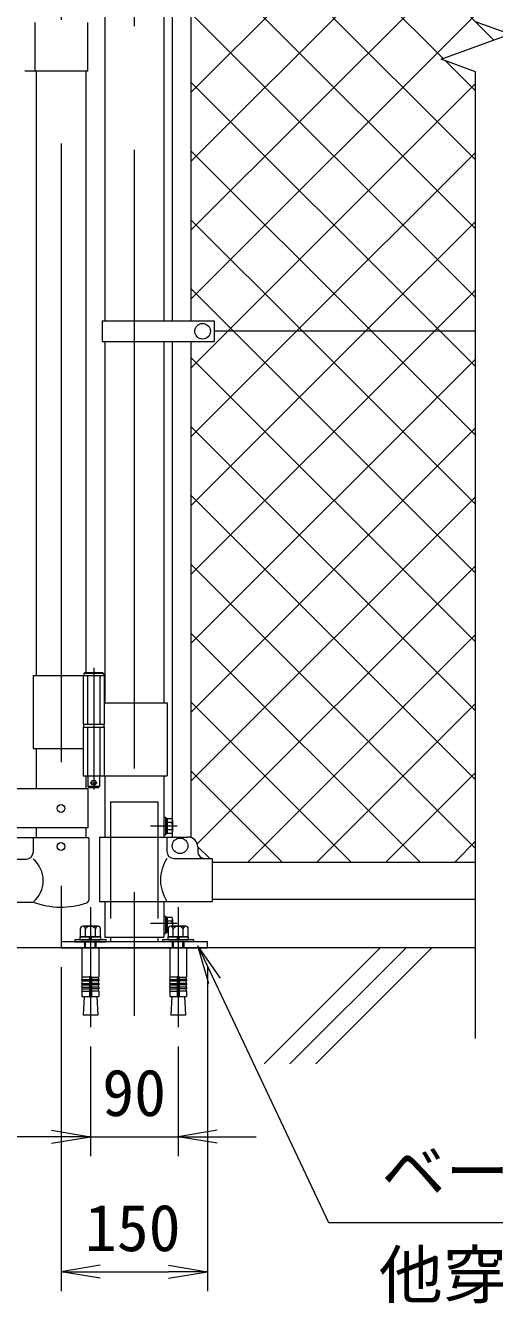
# Model space of a CAD drawing. Units: millimetres, scale not verified. Extents: x -4200 to 4200, y -2970 to 2970.
# Drawn here: x -1713 to -1232, y -604 to 708 of the extents above; entities that cross this region are included whole.
import ezdxf
from ezdxf.enums import TextEntityAlignment as Align

# ---------------------------------------------------------------- set-up
doc = ezdxf.new("R2010")
doc.units = ezdxf.units.MM
doc.header["$LTSCALE"] = 20
doc.linetypes.add('DASHED', pattern=[7.5, 6, -1.5])
doc.linetypes.add('USER1', pattern=[50.8, 31.75, -6.35, 6.35, -6.35])
for name, color, linetype, lineweight in [('0-1_D-BMK', 2, 'USER1', 13), ('0-2_D-STR1', 1, 'Continuous', 18), ('0-3_D-STR3', 3, 'Continuous', 13), ('0-4_D-STR-DIM', 7, 'Continuous', 9), ('0-5_0', 3, 'Continuous', 18), ('0-6_D-STR-TXT', 7, 'Continuous', 9), ('0-7_D-STR2', 7, 'Continuous', 9), ('0-9_D-BGD', 7, 'Continuous', 9)]:
    doc.layers.add(name, color=color, linetype=linetype, lineweight=lineweight)
doc.styles.add('ＭＳ ゴシック', font='')
doc.styles.get('ＭＳ ゴシック').set_extended_font_data('MS Gothic')

# ---------------------------------------------------------------- blocks, each defined once
blk = doc.blocks.new('_Open')
at = {"layer": '0-5_0', "color": 7, "lineweight": 9}
blk.add_line((-20, 3.33), (0, 0), dxfattribs=at)
blk.add_lwpolyline([(-20, -3.33), (0, 0), (-20, 0)], dxfattribs=at)

msp = doc.modelspace()

# ---------------------------------------------------------------- linework, layer by layer
at = {"layer": '0-1_D-BMK'}
for p, q in [((-1676.7, 1603.1), (-1676.7, -235.29)), ((-1601.55, 1596.61), (-1601.55, -320.04)), ((-1643.14, 48.79), (-1643.14, -76.1)), ((-1646.76, -69.13), (-1639.51, -69.13)), ((-1557.57, -113.63), (-1585.02, -113.63)), ((-1646.55, -197.03), (-1646.55, -320.04)), ((-1556.55, -197.03), (-1556.55, -320.04)), ((-1557.57, -213.63), (-1585.02, -213.63))]:
    msp.add_line(p, q, dxfattribs=at)
at = {"layer": '0-2_D-STR1'}
for p, q in [((-1631.8, 967.87), (-1631.8, 404.87)), ((-1571.3, 967.87), (-1571.3, 404.87)), ((-1702.1, 661.37), (-1702.1, 40.87)), ((-1651.3, 661.37), (-1651.3, 43.87)), ((-1631.8, 383.87), (-1631.8, 12.87)), ((-1571.3, 383.87), (-1571.3, 12.87)), ((-1702.1, -34.13), (-1702.1, -75.58)), ((-1651.3, -62.13), (-1651.3, -75.58)), ((-1631.8, -62.13), (-1631.8, -124.93)), ((-1571.3, -62.13), (-1571.3, -124.93)), ((-1702.1, -115.58), (-1702.1, -125.63)), ((-1651.3, -115.58), (-1651.3, -125.63)), ((-1521.55, -150.63), (-1251.55, -150.63)), ((-1631.8, -190.93), (-1631.8, -227.63)), ((-1571.3, -190.93), (-1571.3, -227.63)), ((-1521.55, -188.63), (-1251.55, -188.63)), ((-1631.8, -227.63), (-1571.3, -227.63))]:
    msp.add_line(p, q, dxfattribs=at)
at = {"layer": '0-3_D-STR3'}
for p, q in [((-1562.2, 404.87), (-1562.2, 967.87)), ((-1543.2, 404.87), (-1543.2, 967.87)), ((-1703.7, 711.37), (-1703.7, 661.37)), ((-1649.7, 711.37), (-1649.7, 661.37)), ((-1649.7, 661.37), (-1713.8, 661.37)), ((-1634.35, 404.87), (-1634.35, 383.87)), ((-1634.35, 404.87), (-1519.55, 404.87)), ((-1519.55, 404.87), (-1519.55, 383.87)), ((-1251.55, 394.37), (-1519.55, 394.37)), ((-1634.35, 383.87), (-1519.55, 383.87)), ((-1562.2, -124.93), (-1562.2, 383.87)), ((-1543.2, -125.51), (-1543.2, 383.87)), ((-1705.25, 40.87), (-1705.25, -34.13)), ((-1705.25, 40.87), (-1632.34, 40.87)), ((-1653.94, 40.87), (-1653.94, -9.13)), ((-1633.14, 42.87), (-1653.14, 42.87)), ((-1652.14, 43.87), (-1634.14, 43.87)), ((-1633.14, 42.87), (-1634.14, 43.87)), ((-1633.14, 42.87), (-1633.14, 40.87)), ((-1632.34, 40.87), (-1632.34, -9.13)), ((-1632.34, 12.87), (-1568, 12.87)), ((-1568, 12.87), (-1568, -62.13)), ((-1653.94, -9.13), (-1632.34, -9.13)), ((-1653.94, -12.13), (-1632.34, -12.13)), ((-1653.94, -12.13), (-1653.94, -62.13)), ((-1653.64, -9.13), (-1653.64, -12.13)), ((-1653.64, -12.13), (-1632.64, -12.13)), ((-1632.64, -9.13), (-1632.64, -12.13)), ((-1632.34, -12.13), (-1632.34, -62.13)), ((-1705.25, -34.13), (-1654.05, -34.13)), ((-1653.94, -62.13), (-1568, -62.13)), ((-1649.14, -62.13), (-1649.14, -73.13)), ((-1648.14, -74.13), (-1649.14, -73.13)), ((-1649, -115.58), (-1649, -75.58)), ((-1648.14, -74.13), (-1638.14, -74.13)), ((-1638.14, -74.13), (-1637.14, -73.13)), ((-1571.3, -104.63), (-1569.7, -104.63)), ((-1569.7, -104.63), (-1569.7, -122.63)), ((-1649, -115.58), (-1740.13, -115.58)), ((-1563.28, -106.13), (-1567.7, -106.13)), ((-1567.7, -106.13), (-1567.7, -121.13)), ((-1563.28, -109.87), (-1567.7, -109.87)), ((-1563.28, -117.39), (-1567.7, -117.39)), ((-1562.2, -108), (-1562.2, -119.26)), ((-1705.25, -125.63), (-1731.7, -125.63)), ((-1648.15, -125.63), (-1705.25, -125.63)), ((-1705.25, -125.63), (-1705.25, -140.63)), ((-1648.15, -125.63), (-1648.15, -189.33)), ((-1637.25, -124.93), (-1546.55, -124.93)), ((-1637.25, -124.93), (-1637.25, -190.93)), ((-1568.15, -124.93), (-1568.15, -139.93)), ((-1563.28, -121.13), (-1567.7, -121.13)), ((-1536.55, -134.93), (-1536.55, -139.93)), ((-1756.7, -147.63), (-1712.25, -147.63)), ((-1561.15, -146.93), (-1521.55, -146.93)), ((-1521.55, -146.93), (-1521.55, -190.93)), ((-1756.7, -191.63), (-1705.25, -191.63)), ((-1637.25, -190.93), (-1521.55, -190.93)), ((-1571.3, -206.07), (-1569.7, -206.07)), ((-1569.7, -206.07), (-1569.7, -224.07)), ((-1563.28, -207.57), (-1567.7, -207.57)), ((-1567.7, -207.57), (-1567.7, -222.57)), ((-1562.2, -209.44), (-1562.2, -216.53)), ((-1656.94, -219.03), (-1656.94, -227.33)), ((-1638.75, -216.53), (-1654.34, -216.53)), ((-1652.55, -216.53), (-1640.55, -216.53)), ((-1651.74, -227.33), (-1651.74, -219.03)), ((-1641.35, -227.33), (-1641.35, -219.03)), ((-1636.15, -227.33), (-1636.15, -219.03)), ((-1563.28, -211.31), (-1567.7, -211.31)), ((-1566.92, -218.83), (-1567.7, -218.83)), ((-1566.94, -222.57), (-1567.7, -222.57)), ((-1566.94, -219.03), (-1566.94, -227.33)), ((-1548.75, -216.53), (-1564.34, -216.53)), ((-1562.55, -216.53), (-1550.55, -216.53)), ((-1561.74, -227.33), (-1561.74, -219.03)), ((-1551.35, -227.33), (-1551.35, -219.03)), ((-1546.15, -227.33), (-1546.15, -219.03)), ((-1662.55, -230.33), (-1662.55, -232.63)), ((-1630.55, -230.33), (-1662.55, -230.33)), ((-1662.55, -232.63), (-1630.55, -232.63)), ((-1635.8, -227.33), (-1657.3, -227.33)), ((-1657.3, -227.33), (-1657.3, -230.33)), ((-1657.3, -230.33), (-1635.8, -230.33)), ((-1656.94, -227.33), (-1636.15, -227.33)), ((-1652.54, -232.63), (-1652.54, -238.63)), ((-1651.46, -238.63), (-1651.46, -232.63)), ((-1648.05, -227.33), (-1647.24, -230.33)), ((-1645.05, -230.33), (-1645.85, -227.33)), ((-1641.62, -238.63), (-1641.62, -232.63)), ((-1640.54, -238.63), (-1640.54, -232.63)), ((-1635.8, -230.33), (-1635.8, -227.33)), ((-1630.55, -232.63), (-1630.55, -230.33)), ((-1625.85, -227.63), (-1625.85, -232.63)), ((-1577.25, -227.63), (-1577.25, -232.63)), ((-1572.55, -230.33), (-1572.55, -232.63)), ((-1540.55, -230.33), (-1572.55, -230.33)), ((-1545.8, -227.33), (-1567.3, -227.33)), ((-1567.3, -227.33), (-1567.3, -230.33)), ((-1567.3, -230.33), (-1545.8, -230.33)), ((-1566.94, -227.33), (-1546.15, -227.33)), ((-1562.54, -232.63), (-1562.54, -238.63)), ((-1561.46, -238.63), (-1561.46, -232.63)), ((-1558.05, -227.33), (-1557.24, -230.33)), ((-1555.05, -230.33), (-1555.85, -227.33)), ((-1551.62, -238.63), (-1551.62, -232.63)), ((-1550.54, -238.63), (-1550.54, -232.63)), ((-1545.8, -230.33), (-1545.8, -227.33)), ((-1540.55, -232.63), (-1540.55, -230.33)), ((-1655.2, -238.63), (-1655.2, -268.67)), ((-1655.2, -238.63), (-1637.9, -238.63)), ((-1637.9, -238.63), (-1637.9, -268.67)), ((-1565.2, -238.63), (-1565.2, -268.67)), ((-1547.9, -238.63), (-1547.9, -268.67)), ((-1647.55, -268.67), (-1655.2, -268.67)), ((-1655.2, -271.17), (-1654.76, -268.71)), ((-1655.2, -271.17), (-1647.55, -271.17)), ((-1655.2, -271.17), (-1655.2, -272.67)), ((-1655.2, -272.67), (-1647.55, -272.67)), ((-1655.2, -275.17), (-1654.76, -272.71)), ((-1655.2, -275.17), (-1647.55, -275.17)), ((-1655.2, -275.17), (-1655.2, -276.67)), ((-1647.55, -268.67), (-1647.55, -288.63)), ((-1645.55, -268.67), (-1637.9, -268.67)), ((-1645.55, -268.67), (-1645.55, -288.63)), ((-1637.9, -271.17), (-1645.55, -271.17)), ((-1637.9, -272.67), (-1645.55, -272.67)), ((-1637.9, -275.17), (-1645.55, -275.17)), ((-1637.9, -271.17), (-1638.33, -268.71)), ((-1637.9, -275.17), (-1638.33, -272.71)), ((-1637.9, -271.17), (-1637.9, -272.67)), ((-1637.9, -275.17), (-1637.9, -276.67)), ((-1557.55, -268.67), (-1565.2, -268.67)), ((-1565.2, -271.17), (-1564.76, -268.71)), ((-1565.2, -271.17), (-1557.55, -271.17)), ((-1565.2, -271.17), (-1565.2, -272.67)), ((-1565.2, -272.67), (-1557.55, -272.67)), ((-1565.2, -275.17), (-1564.76, -272.71)), ((-1565.2, -275.17), (-1557.55, -275.17)), ((-1565.2, -275.17), (-1565.2, -276.67)), ((-1557.55, -268.67), (-1557.55, -288.63)), ((-1555.55, -268.67), (-1547.9, -268.67)), ((-1555.55, -268.67), (-1555.55, -288.63)), ((-1547.9, -271.17), (-1555.55, -271.17)), ((-1547.9, -272.67), (-1555.55, -272.67)), ((-1547.9, -275.17), (-1555.55, -275.17)), ((-1547.9, -271.17), (-1548.33, -268.71)), ((-1547.9, -275.17), (-1548.33, -272.71)), ((-1547.9, -271.17), (-1547.9, -272.67)), ((-1547.9, -275.17), (-1547.9, -276.67)), ((-1655.2, -276.67), (-1647.55, -276.67)), ((-1655.2, -279.17), (-1654.76, -276.71)), ((-1655.2, -279.17), (-1647.55, -279.17)), ((-1655.2, -279.17), (-1655.2, -280.67)), ((-1655.2, -283.13), (-1654.76, -280.67)), ((-1655.2, -280.67), (-1647.55, -280.67)), ((-1655.2, -283.13), (-1647.55, -283.13)), ((-1655.2, -283.13), (-1655.2, -288.63)), ((-1637.9, -276.67), (-1645.55, -276.67)), ((-1637.9, -279.17), (-1645.55, -279.17)), ((-1637.9, -280.67), (-1645.55, -280.67)), ((-1637.9, -283.13), (-1645.55, -283.13)), ((-1637.9, -279.17), (-1638.33, -276.71)), ((-1637.9, -283.13), (-1638.33, -280.67)), ((-1637.9, -279.17), (-1637.9, -280.67)), ((-1637.9, -283.13), (-1637.9, -288.63)), ((-1565.2, -276.67), (-1557.55, -276.67)), ((-1565.2, -279.17), (-1564.76, -276.71)), ((-1565.2, -279.17), (-1557.55, -279.17)), ((-1565.2, -279.17), (-1565.2, -280.67)), ((-1565.2, -283.13), (-1564.76, -280.67)), ((-1565.2, -280.67), (-1557.55, -280.67)), ((-1565.2, -283.13), (-1557.55, -283.13)), ((-1565.2, -283.13), (-1565.2, -288.63)), ((-1547.9, -276.67), (-1555.55, -276.67)), ((-1547.9, -279.17), (-1555.55, -279.17)), ((-1547.9, -280.67), (-1555.55, -280.67)), ((-1547.9, -283.13), (-1555.55, -283.13)), ((-1547.9, -279.17), (-1548.33, -276.71)), ((-1547.9, -283.13), (-1548.33, -280.67)), ((-1547.9, -279.17), (-1547.9, -280.67)), ((-1547.9, -283.13), (-1547.9, -288.63)), ((-1655.2, -288.63), (-1637.9, -288.63)), ((-1653.04, -288.63), (-1654.12, -307.73)), ((-1640.05, -288.63), (-1638.97, -307.73)), ((-1565.2, -288.63), (-1547.9, -288.63)), ((-1563.04, -288.63), (-1564.12, -307.73)), ((-1550.05, -288.63), (-1548.97, -307.73)), ((-1638.97, -307.73), (-1654.12, -307.73)), ((-1548.97, -307.73), (-1564.12, -307.73))]:
    msp.add_line(p, q, dxfattribs=at)
at = {"layer": '0-3_D-STR3', "linetype": 'DASHED'}
for p, q in [((-1649.44, 40.87), (-1649.44, -9.13)), ((-1636.84, 40.87), (-1636.84, -9.13)), ((-1649.44, -12.13), (-1649.44, -62.13)), ((-1636.84, -12.13), (-1636.84, -62.13)), ((-1625.85, -88.63), (-1625.85, -227.63)), ((-1625.85, -88.63), (-1577.25, -88.63)), ((-1577.25, -88.63), (-1577.25, -227.63))]:
    msp.add_line(p, q, dxfattribs=at)
at = {"layer": '0-3_D-STR3'}
for points in [[(-1652.14, 43.87), (-1653.14, 42.87), (-1653.14, 40.87)], [(-1637.14, -62.13), (-1637.14, -73.13), (-1649.14, -73.13)], [(-1649, -75.58), (-1756.7, -75.58), (-1806.7, -125.58)], [(-1571.3, -104.63), (-1571.3, -122.63), (-1569.7, -122.63)], [(-1571.3, -206.07), (-1571.3, -224.07), (-1569.7, -224.07)]]:
    msp.add_lwpolyline(points, dxfattribs=at)
for points in [[(-1567.7, -105.93), (-1569.7, -105.93), (-1569.7, -121.33), (-1567.7, -121.33)], [(-1567.7, -207.37), (-1569.7, -207.37), (-1569.7, -222.77), (-1567.7, -222.77)], [(-1676.55, -238.63), (-1526.55, -238.63), (-1526.55, -232.63), (-1676.55, -232.63)]]:
    msp.add_lwpolyline(points, close=True, dxfattribs=at)
for centre, radius in [((-1531.55, 394.37), 8), ((-1643.14, -69.13), 2.5), ((-1676.7, -95.58), 4), ((-1676.7, -134.63), 4), ((-1554.55, -133.93), 8)]:
    msp.add_circle(centre, radius, dxfattribs=at)
for centre, radius, start, end in [((-1564.36, -108), 2.16, 300, 60), ((-1564.36, -119.26), 2.16, 300, 60), ((-1569.27, -113.63), 7.08, 327.93138, 32.06862), ((-1546.55, -134.93), 10, 0, 90), ((-1712.25, -140.63), 7, 270, 0), ((-1561.15, -139.93), 7, 180, 270), ((-1529.55, -139.93), 7, 180, 270), ((-1723.44, -169.63), 28.55, 309.59418, 50.40582), ((-1533.93, -168.93), 40.68, 147.25964, 212.74036), ((-1676.7, -116.9), 80, 249.0916, 289.22051), ((-1651.45, -189.33), 3.3, 289.22051, 0), ((-1564.36, -209.44), 2.16, 300, 60), ((-1654.34, -219.13), 2.6, 2.20423, 177.79577), ((-1646.55, -223.18), 6.65, 38.61324, 141.38676), ((-1638.75, -219.13), 2.6, 2.20423, 177.79577), ((-1638.75, -219.13), 2.6, 2.20423, 177.79577), ((-1564.34, -219.13), 2.6, 2.20423, 177.79577), ((-1569.27, -215.07), 7.08, 348.07662, 32.06862), ((-1556.55, -223.18), 6.65, 38.61324, 141.38676), ((-1548.75, -219.13), 2.6, 2.20423, 177.79577), ((-1646.55, -268.67), 1, 0, 180), ((-1556.55, -268.67), 1, 0, 180)]:
    msp.add_arc(centre, radius, start, end, dxfattribs=at)
at = {"layer": '0-4_D-STR-DIM'}
for p, q in [((-1216.31, 699.19), (-1251.55, 712.02)), ((-1286.78, 673.54), (-1216.31, 699.19)), ((-1251.55, 660.72), (-1286.78, 673.54)), ((-1251.55, -331.63), (-1251.55, 660.72)), ((-1676.55, -258.63), (-1676.55, -591.25)), ((-1526.55, -258.63), (-1526.55, -591.25)), ((-1646.55, -340.04), (-1646.55, -452.54)), ((-1556.55, -340.04), (-1556.55, -452.54)), ((-1686.55, -432.54), (-1726.55, -432.54)), ((-1646.55, -432.54), (-1556.55, -432.54)), ((-1516.55, -432.54), (-1476.55, -432.54)), ((-1636.55, -571.25), (-1566.55, -571.25))]:
    msp.add_line(p, q, dxfattribs=at)
at = {"layer": '0-6_D-STR-TXT'}
msp.add_lwpolyline([(-555.47, -521.11), (-1402.08, -521.11), (-1535.39, -238.36)], dxfattribs=at)
at = {"layer": '0-7_D-STR2'}
for p, q in [((-1284.77, 674.28), (-1543.2, 932.71)), ((-1543.2, 639.78), (-1251.55, 931.43)), ((-1251.55, 570.35), (-1543.2, 862)), ((-1543.2, 569.07), (-1251.55, 860.72)), ((-1251.55, 499.64), (-1543.2, 791.29)), ((-1543.2, 498.36), (-1251.55, 790.01)), ((-1251.55, 428.92), (-1543.2, 720.57)), ((-1543.2, 427.65), (-1251.55, 719.3)), ((-1251.55, 641.06), (-1282.45, 671.97)), ((-1287.7, 394.37), (-1543.2, 649.86)), ((-1505.77, 394.37), (-1251.55, 648.59)), ((-1358.41, 394.37), (-1543.2, 579.15)), ((-1435.06, 394.37), (-1251.55, 577.88)), ((-1429.12, 394.37), (-1543.2, 508.44)), ((-1364.35, 394.37), (-1251.55, 507.17)), ((-1499.83, 394.37), (-1543.2, 437.73)), ((-1293.64, 394.37), (-1251.55, 436.46)), ((-1543.2, 356.94), (-1505.77, 394.37)), ((-1543.2, 286.23), (-1435.06, 394.37)), ((-1543.2, 215.52), (-1364.35, 394.37)), ((-1543.2, 144.81), (-1293.64, 394.37)), ((-1251.55, 146.08), (-1499.83, 394.37)), ((-1251.55, 216.79), (-1429.12, 394.37)), ((-1251.55, 287.5), (-1358.41, 394.37)), ((-1251.55, 358.21), (-1287.7, 394.37)), ((-1251.55, 75.37), (-1543.2, 367.02)), ((-1543.2, 74.1), (-1251.55, 365.75)), ((-1251.55, 4.66), (-1543.2, 296.31)), ((-1543.2, 3.39), (-1251.55, 295.04)), ((-1251.55, -66.05), (-1543.2, 225.6)), ((-1543.2, -67.32), (-1251.55, 224.33)), ((-1251.55, -136.76), (-1543.2, 154.89)), ((-1537.05, -131.89), (-1251.55, 153.61)), ((-1308.38, -150.63), (-1543.2, 84.18)), ((-1485.08, -150.63), (-1251.55, 82.9)), ((-1379.1, -150.63), (-1543.2, 13.47)), ((-1414.37, -150.63), (-1251.55, 12.19)), ((-1449.81, -150.63), (-1543.2, -57.24)), ((-1343.66, -150.63), (-1251.55, -58.52)), ((-1272.95, -150.63), (-1251.55, -129.23)), ((-1524.22, -146.93), (-1536.58, -134.57)), ((-1520.52, -150.63), (-1521.55, -149.6))]:
    msp.add_line(p, q, dxfattribs=at)
msp.add_lwpolyline([(-1232.92, 693.15), (-1518.15, 978.37), (-1519.55, 979.77)], dxfattribs=at)
at = {"layer": '0-9_D-BGD'}
for p, q in [((-1251.55, -238.63), (-2951.55, -238.63)), ((-1468.48, -357.69), (-1349.42, -238.63)), ((-1441.96, -357.69), (-1322.9, -238.63)), ((-1415.45, -357.69), (-1296.39, -238.63))]:
    msp.add_line(p, q, dxfattribs=at)

# ---------------------------------------------------------------- block references
at = {"layer": '0-4_D-STR-DIM', "xscale": 2, "yscale": 2}
for p in [(-1646.55, -432.54), (-1526.55, -571.25)]:
    msp.add_blockref('_Open', p, dxfattribs=at)
at = {"layer": '0-4_D-STR-DIM', "xscale": 2, "yscale": 2, "rotation": 180}
for p in [(-1556.55, -432.54), (-1676.55, -571.25)]:
    msp.add_blockref('_Open', p, dxfattribs=at)
at = {"layer": '0-6_D-STR-TXT', "xscale": 2, "yscale": 2, "rotation": 115.24209}
msp.add_blockref('_Open', (-1536.24, -236.55), dxfattribs=at)

# ---------------------------------------------------------------- texts
at = {"layer": '0-4_D-STR-DIM', "style": 'ＭＳ ゴシック'}
for s, p in [('90', (-1634.42, -425.8)), ('150', (-1652.2, -564.5))]:
    msp.add_text(s, height=48.09, dxfattribs=at).set_placement(p, align=Align.BOTTOM_LEFT)
at = {"layer": '0-6_D-STR-TXT', "style": 'ＭＳ ゴシック'}
for s, p in [('ベースプレート 150x150x6 ', (-1348.11, -506.5)), ('他穿孔めねじアンカーM12', (-1350.73, -612.73))]:
    msp.add_text(s, height=48.09, dxfattribs=at).set_placement(p, align=Align.BOTTOM_LEFT)

doc.saveas('drawing.dxf')
